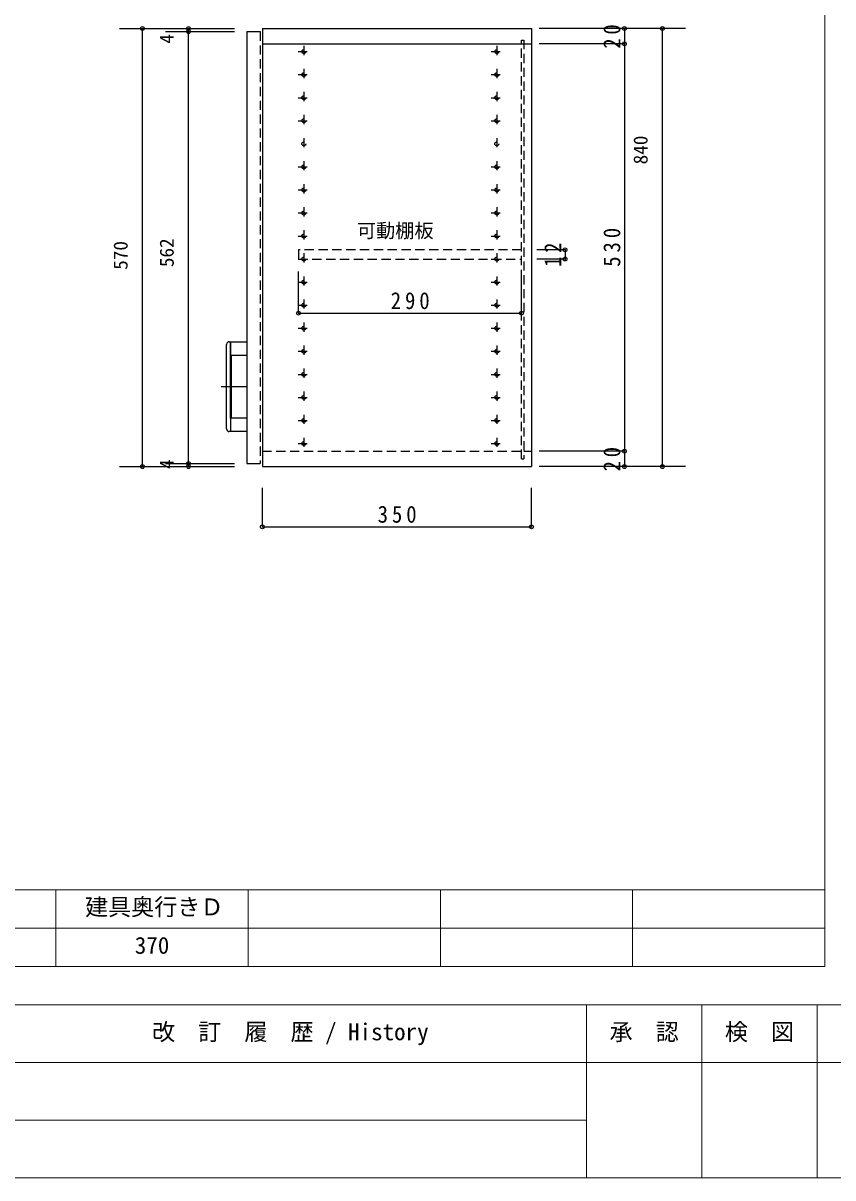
# Model space of a CAD drawing. Units: millimetres on the paper, enlarged 5 times, with parts at other scales. Extents: x -1044 to 931, y -502 to 889.
# Drawn here: x -390 to 136, y -502 to 249 of the extents above; entities that cross this region are included whole.
import ezdxf
from ezdxf.enums import TextEntityAlignment as Align

# ---------------------------------------------------------------- set-up
doc = ezdxf.new("R2010")
doc.units = ezdxf.units.MM
doc.header["$LTSCALE"] = 5
doc.header["$PDMODE"] = 32
doc.header["$PDSIZE"] = 2.5
doc.linetypes.add('CHAIN1', pattern=[8, 5, -1, 1, -1])
doc.linetypes.add('DASHED1', pattern=[1.8, 1.2, -0.6])
doc.layers.add('0-0_0', color=7, linetype='Continuous', lineweight=18)
doc.layers.add('2-0_NOTE$003', color=7, linetype='Continuous')
doc.styles.add('ＭＳ ゴシック', font='')
doc.styles.get('ＭＳ ゴシック').set_extended_font_data('MS Gothic')

msp = doc.modelspace()

# ---------------------------------------------------------------- linework, layer by layer
at = {"layer": '0-0_0'}
for p, q in [((131.044, 864.147), (131.044, -364.603)), ((-1018.956, -314.603), (131.044, -314.603)), ((-368.956, -314.603), (-368.956, -364.603)), ((-243.956, -314.603), (-243.956, -364.603)), ((-118.956, -314.603), (-118.956, -364.603)), ((6.044, -314.603), (6.044, -364.603)), ((-1018.956, -339.603), (131.044, -339.603)), ((-1018.956, -364.603), (131.044, -364.603)), ((-1043.956, -389.603), (931.044, -389.603)), ((-23.956, -389.603), (-23.956, -502.103)), ((51.044, -389.603), (51.044, -502.103)), ((126.044, -389.603), (126.044, -502.103)), ((931.044, -427.103), (-643.956, -427.103)), ((-23.956, -464.603), (-643.956, -464.603)), ((931.044, -502.103), (-1043.956, -502.103))]:
    msp.add_line(p, q, dxfattribs=at)
at = {"layer": '2-0_NOTE$003', "color": 4}
for p, q in [((-327.755, 245.691), (-252.755, 245.691)), ((-312.755, -39.309), (-312.755, 245.691)), ((-297.755, 243.691), (-252.755, 243.691)), ((-282.755, 243.691), (-282.755, 245.691)), ((-282.755, -37.309), (-282.755, 243.691)), ((40.422, 245.691), (-54.755, 245.691)), ((0.713, 245.691), (-54.737, 245.691)), ((0.713, 245.691), (0.713, 235.691)), ((25.422, -39.309), (25.422, 245.691)), ((0.713, 235.691), (-54.737, 235.691)), ((0.713, 235.691), (0.713, -29.309)), ((-37.874, 101.691), (-56.216, 101.691)), ((-37.874, 101.691), (-37.874, 95.691)), ((-37.874, 95.691), (-56.216, 95.691)), ((-211.255, 60.467), (-211.255, 87.509)), ((-66.255, 60.467), (-66.255, 87.509)), ((-211.255, 60.467), (-66.255, 60.467)), ((0.713, -29.309), (-54.737, -29.309)), ((0.713, -29.309), (0.713, -39.309)), ((-297.755, -37.309), (-252.755, -37.309)), ((-282.755, -39.309), (-282.755, -37.309)), ((-327.755, -39.309), (-252.755, -39.309)), ((40.422, -39.309), (-54.755, -39.309)), ((0.713, -39.309), (-54.737, -39.309)), ((-234.755, -78.498), (-234.755, -53.101)), ((-59.755, -78.498), (-59.755, -53.101)), ((-234.755, -78.498), (-59.755, -78.498))]:
    msp.add_line(p, q, dxfattribs=at)
at = {"layer": '2-0_NOTE$003'}
for p, q in [((-244.755, 243.691), (-244.755, -37.309)), ((-244.755, 243.691), (-236.255, 243.691)), ((-234.755, 245.691), (-234.755, -39.309)), ((-234.755, 235.691), (-59.755, 235.691)), ((-256.255, 41.941), (-255.505, 41.941)), ((-255.505, 41.691), (-255.505, 41.941)), ((-255.505, 33.191), (-255.505, 41.691)), ((-255.505, 41.691), (-255.255, 41.691)), ((-255.255, 41.941), (-244.755, 41.941)), ((-255.255, 33.191), (-255.255, 41.941)), ((-255.505, -7.809), (-255.505, 33.191)), ((-255.505, 33.191), (-244.755, 33.191)), ((-254.755, -7.809), (-254.755, 33.191)), ((-244.755, -7.809), (-255.505, -7.809)), ((-255.255, -16.559), (-255.255, -7.809)), ((-255.505, -16.559), (-256.255, -16.559)), ((-255.505, -16.309), (-255.255, -16.309)), ((-244.755, -16.559), (-255.255, -16.559)), ((-244.755, -37.309), (-236.255, -37.309)), ((-234.755, -39.309), (-59.755, -39.309))]:
    msp.add_line(p, q, dxfattribs=at)
at = {"layer": '2-0_NOTE$003', "linetype": 'DASHED1'}
for p, q in [((-236.255, 243.691), (-236.255, -37.309)), ((-207.755, 234.441), (-207.755, 226.941)), ((-82.255, 234.441), (-82.255, 226.941)), ((-66.255, 238.191), (-64.755, 238.191)), ((-66.255, -34.309), (-66.255, 238.191)), ((-64.755, 238.191), (-64.755, -34.309)), ((-211.505, 230.691), (-204.005, 230.691)), ((-86.005, 230.691), (-78.505, 230.691)), ((-207.755, 219.441), (-207.755, 211.941)), ((-82.255, 219.441), (-82.255, 211.941)), ((-211.505, 215.691), (-204.005, 215.691)), ((-86.005, 215.691), (-78.505, 215.691)), ((-207.755, 204.441), (-207.755, 196.941)), ((-82.255, 204.441), (-82.255, 196.941)), ((-211.505, 200.691), (-204.005, 200.691)), ((-86.005, 200.691), (-78.505, 200.691)), ((-207.755, 189.441), (-207.755, 181.941)), ((-82.255, 189.441), (-82.255, 181.941)), ((-211.505, 185.691), (-204.005, 185.691)), ((-86.005, 185.691), (-78.505, 185.691)), ((-207.755, 174.441), (-207.755, 166.941)), ((-82.255, 174.441), (-82.255, 166.941)), ((-207.755, 159.441), (-207.755, 151.941)), ((-82.255, 159.441), (-82.255, 151.941)), ((-211.505, 155.691), (-204.005, 155.691)), ((-86.005, 155.691), (-78.505, 155.691)), ((-207.755, 144.441), (-207.755, 136.941)), ((-82.255, 144.441), (-82.255, 136.941)), ((-211.505, 140.691), (-204.005, 140.691)), ((-86.005, 140.691), (-78.505, 140.691)), ((-207.755, 129.441), (-207.755, 121.941)), ((-82.255, 129.441), (-82.255, 121.941)), ((-211.505, 125.691), (-204.005, 125.691)), ((-86.005, 125.691), (-78.505, 125.691)), ((-207.755, 114.441), (-207.755, 106.941)), ((-82.255, 114.441), (-82.255, 106.941)), ((-211.505, 110.691), (-204.005, 110.691)), ((-86.005, 110.691), (-78.505, 110.691)), ((-66.255, 101.691), (-211.255, 101.691)), ((-207.755, 99.441), (-207.755, 91.941)), ((-82.255, 99.441), (-82.255, 91.941)), ((-211.505, 95.691), (-204.005, 95.691)), ((-86.005, 95.691), (-78.505, 95.691)), ((-207.755, 84.441), (-207.755, 76.941)), ((-82.255, 84.441), (-82.255, 76.941)), ((-211.505, 80.691), (-204.005, 80.691)), ((-86.005, 80.691), (-78.505, 80.691)), ((-207.755, 69.441), (-207.755, 61.941)), ((-82.255, 69.441), (-82.255, 61.941)), ((-211.505, 65.691), (-204.005, 65.691)), ((-86.005, 65.691), (-78.505, 65.691)), ((-207.755, 54.441), (-207.755, 46.941)), ((-82.255, 54.441), (-82.255, 46.941)), ((-211.505, 50.691), (-204.005, 50.691)), ((-86.005, 50.691), (-78.505, 50.691)), ((-207.755, 39.441), (-207.755, 31.941)), ((-82.255, 39.441), (-82.255, 31.941)), ((-211.505, 35.691), (-204.005, 35.691)), ((-86.005, 35.691), (-78.505, 35.691)), ((-207.755, 24.441), (-207.755, 16.941)), ((-82.255, 24.441), (-82.255, 16.941)), ((-211.505, 20.691), (-204.005, 20.691)), ((-86.005, 20.691), (-78.505, 20.691)), ((-207.755, 9.441), (-207.755, 1.941)), ((-82.255, 9.441), (-82.255, 1.941)), ((-211.505, 5.691), (-204.005, 5.691)), ((-86.005, 5.691), (-78.505, 5.691)), ((-207.755, -5.559), (-207.755, -13.059)), ((-82.255, -5.559), (-82.255, -13.059)), ((-211.505, -9.309), (-204.005, -9.309)), ((-86.005, -9.309), (-78.505, -9.309)), ((-207.755, -20.559), (-207.755, -28.059)), ((-82.255, -20.559), (-82.255, -28.059)), ((-234.755, -29.309), (-66.255, -29.309)), ((-211.505, -24.309), (-204.005, -24.309)), ((-86.005, -24.309), (-78.505, -24.309)), ((-64.755, -29.309), (-59.755, -29.309)), ((-66.255, -34.309), (-64.755, -34.309))]:
    msp.add_line(p, q, dxfattribs=at)
at = {"layer": '2-0_NOTE$003', "color": 4, "linetype": 'CHAIN1'}
msp.add_line((-261.481, 12.691), (-244.755, 12.691), dxfattribs=at)
at = {"layer": '2-0_NOTE$003'}
for points in [[(-234.755, 245.691), (-59.755, 245.691), (-59.755, -39.228)], [(-258.005, -14.809), (-258.005, 33.441), (-258.005, 40.191)], [(-255.505, -7.809), (-255.505, -16.309), (-255.505, -16.559)]]:
    msp.add_lwpolyline(points, dxfattribs=at)
at = {"layer": '2-0_NOTE$003', "linetype": 'DASHED1'}
msp.add_lwpolyline([(-211.255, 101.691), (-211.255, 95.691), (-66.255, 95.691)], dxfattribs=at)
for centre in [(-207.755, 230.691), (-82.255, 230.691), (-207.755, 215.691), (-82.255, 215.691), (-207.755, 200.691), (-82.255, 200.691), (-207.755, 185.691), (-82.255, 185.691), (-207.755, 170.691), (-82.255, 170.691), (-207.755, 155.691), (-82.255, 155.691), (-207.755, 140.691), (-82.255, 140.691), (-207.755, 125.691), (-82.255, 125.691), (-207.755, 110.691), (-82.255, 110.691), (-207.755, 95.691), (-82.255, 95.691), (-207.755, 80.691), (-82.255, 80.691), (-207.755, 65.691), (-82.255, 65.691), (-207.755, 50.691), (-82.255, 50.691), (-207.755, 35.691), (-82.255, 35.691), (-207.755, 20.691), (-82.255, 20.691), (-207.755, 5.691), (-82.255, 5.691), (-207.755, -9.309), (-82.255, -9.309), (-207.755, -24.309), (-82.255, -24.309)]:
    msp.add_circle(centre, 1.25, dxfattribs=at)
at = {"layer": '2-0_NOTE$003'}
for centre, start, end in [((-256.255, 40.191), 90, 180), ((-256.255, -14.809), 180, 270)]:
    msp.add_arc(centre, 1.75, start, end, dxfattribs=at)
at = {"layer": '2-0_NOTE$003', "color": 4}
for p in [(-312.755, 245.691), (-282.755, 245.691), (-282.755, 243.691), (0.713, 245.691), (25.422, 245.691), (0.713, 235.691), (-37.874, 101.691), (-37.874, 95.691), (-211.255, 60.467), (-66.255, 60.467), (0.713, -29.309), (-282.755, -37.309), (-312.755, -39.309), (-282.755, -39.309), (0.713, -39.309), (25.422, -39.309), (-234.755, -78.498), (-59.755, -78.498)]:
    msp.add_point(p, dxfattribs=at)

# ---------------------------------------------------------------- texts
at = {"layer": '0-0_0', "style": 'ＭＳ ゴシック'}
for s, p in [('建具奥行きＤ', (-350.082, -334.604)), ('370', (-317.706, -359.603)), ('改\u3000訂\u3000履\u3000歴 / History', (-306.456, -415.853)), ('承\u3000認', (-8.956, -415.853)), ('検\u3000図', (66.044, -415.853))]:
    msp.add_text(s, height=11, dxfattribs=at).set_placement(p, align=Align.BOTTOM_LEFT)
at = {"layer": '2-0_NOTE$003', "style": 'ＭＳ ゴシック'}
for s, p in [('4', (-289.63, 235.88)), ('840', (18.547, 157.316)), ('570', (-319.63, 88.725)), ('562', (-289.63, 90.445)), ('4', (-289.63, -40.879))]:
    msp.add_text(s, height=9.164, rotation=90, dxfattribs=at).set_placement(p, align=Align.BOTTOM_LEFT)
msp.add_text('可動棚板', height=9.164, dxfattribs=at).set_placement((-173.314, 106.846), align=Align.BOTTOM_LEFT)
at = {"layer": '2-0_NOTE$003', "char_height": 11, "attachment_point": 7, "rotation": 90, "style": 'ＭＳ ゴシック'}
for s, insert in [('\\T1.36;\\W0.9;20', (-1.787, 232.566)), ('\\T1.38;\\W0.9;530', (-1.787, 90.691)), ('\\T1.36;\\W0.9;12', (-40.374, 90.566)), ('\\T1.36;\\W0.9;20', (-1.787, -42.434))]:
    msp.add_mtext(s, dxfattribs=dict(at, insert=insert))
at = {"layer": '2-0_NOTE$003', "char_height": 11, "attachment_point": 7, "style": 'ＭＳ ゴシック'}
for s, insert in [('\\T1.38;\\W0.9;290', (-151.255, 62.967)), ('\\T1.38;\\W0.9;350', (-159.755, -75.998))]:
    msp.add_mtext(s, dxfattribs=dict(at, insert=insert))

doc.saveas('drawing.dxf')
